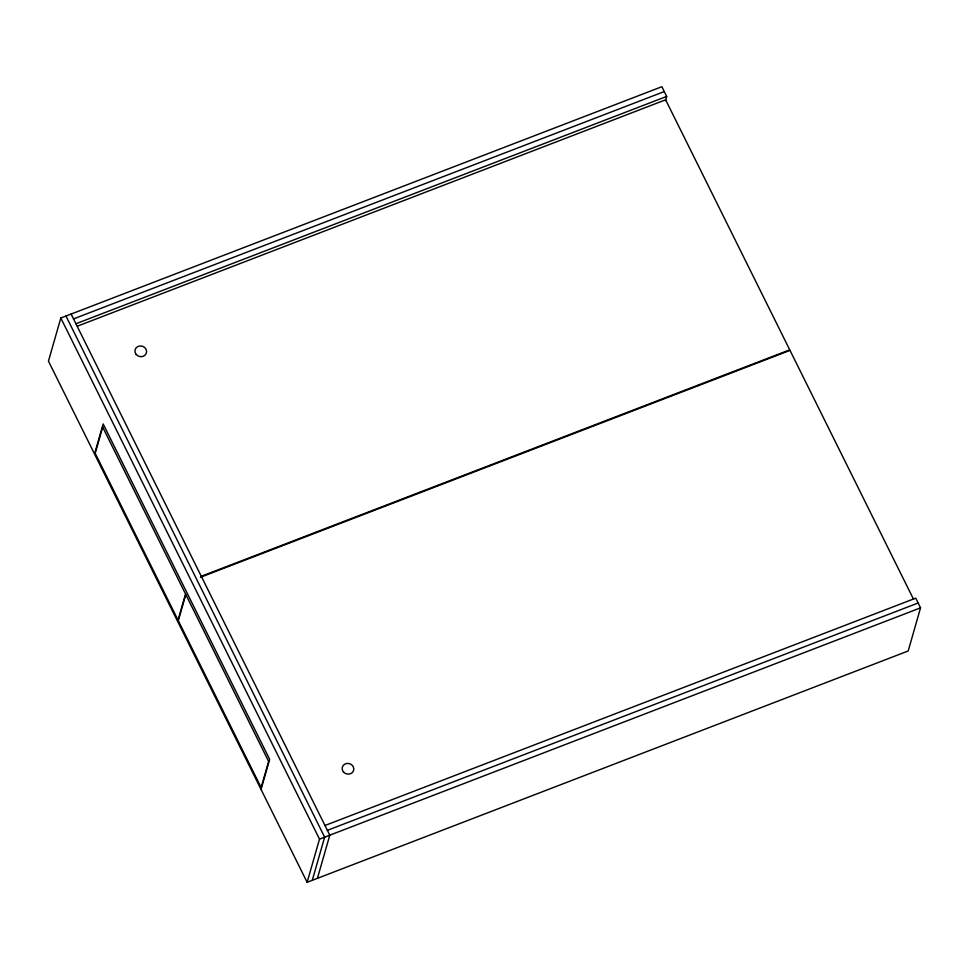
<?xml version="1.0" encoding="UTF-8"?>
<svg xmlns="http://www.w3.org/2000/svg" width="969" height="969" viewBox="0 0 969 969"><rect width="100%" height="100%" fill="white"/><g stroke="black" fill="none" stroke-linecap="round" stroke-linejoin="round"><path stroke-width="1.45" d="M665.449 100.728L666.684 96.415L661.863 86.713L60.817 318.014L48.45 361.146L307.137 882.287L908.183 650.986L920.55 607.854L915.729 598.152L324.978 825.491M94.55 454.013L103.162 423.95L269.661 759.357L261.036 789.42M307.137 882.287L319.504 839.142L60.817 318.014M312.272 880.312L324.651 837.168L65.965 316.027M317.42 878.326L329.787 835.193L71.112 314.053M73.511 318.898L664.274 91.57M75.921 323.755L666.684 96.415M77.447 326.153L665.618 99.807L789.735 349.845L201.564 576.192M200.426 577.282L790.014 350.403L913.452 599.084M327.377 830.336L918.14 602.997M319.504 839.142L920.55 607.854M102.69 427.111L95.192 453.262L178.03 620.136L185.527 593.985L102.69 427.111M185.806 594.542L178.308 620.693L261.133 787.567L268.631 761.416L185.806 594.542M343.401 771.905A5.887 5.354 16 0 0 353.419 771.021A5.887 5.354 16 0 0 347.132 763.402A5.887 5.354 16 0 0 343.401 771.905M136.181 354.436A5.887 5.354 16 0 0 146.198 353.552A5.887 5.354 16 0 0 139.911 345.945A5.887 5.354 16 0 0 136.181 354.436"/></g></svg>
